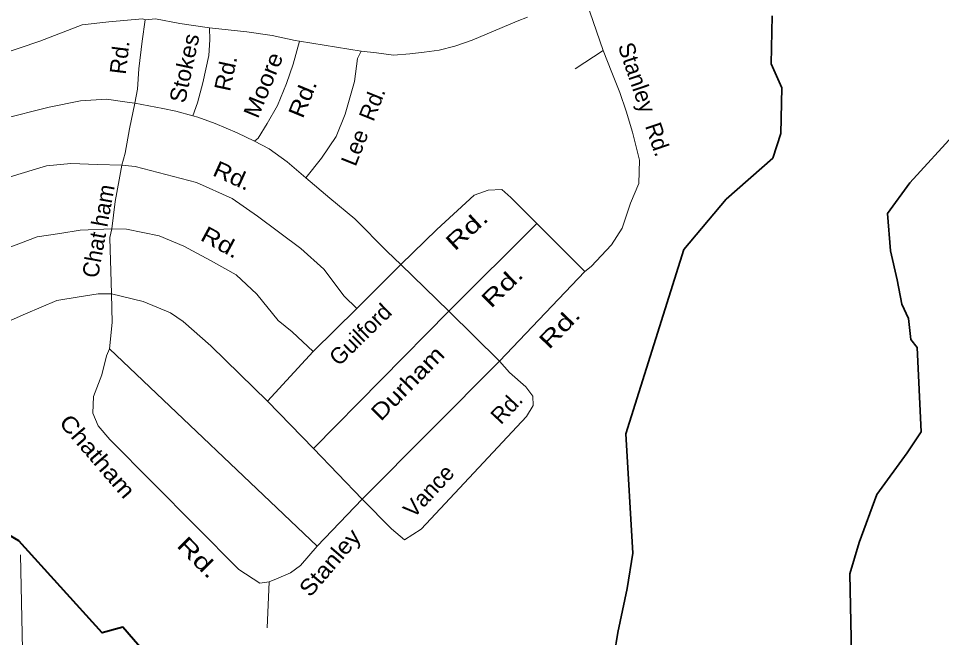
# Model space of a CAD drawing. Extents: x 748510 to 826583, y 119373 to 186639.
# Drawn here: x 799306 to 800442, y 130427 to 131189 of the extents above; entities that cross this region are included whole.
import ezdxf
from ezdxf.enums import TextEntityAlignment as Align

# ---------------------------------------------------------------- set-up
doc = ezdxf.new("R2010")
doc.units = 0
doc.header["$LTSCALE"] = 10
for name, color, linetype, lineweight in [('10', 7, 'Continuous', 40), ('35', 7, 'Continuous', 13), ('53', 7, 'Continuous', 40), ('56', 7, 'Continuous', 13), ('60', 7, 'Continuous', 35)]:
    doc.layers.add(name, color=color, linetype=linetype, lineweight=lineweight)

msp = doc.modelspace()

# ---------------------------------------------------------------- linework, layer by layer
at = {"layer": '35'}
msp.add_line((799673.25, 130539.88), (799728.81, 130597.9), dxfattribs=at)
for points in [[(800248.62, 131606), (800226.88, 131597.62), (800210.62, 131584.47), (800198.81, 131567.98), (800189.38, 131553.09), (800177.81, 131520.59), (800172.75, 131500.89), (800166.38, 131456.34), (800153.25, 131413.3), (800143.31, 131364.86), (800134.62, 131340.98), (800126.44, 131324.41), (800120.12, 131305.38), (800107.19, 131282.59), (800098.25, 131272.48), (800065.19, 131249.38), (800033.19, 131234.58), (800010.19, 131227.91), (800000.56, 131221.77), (800025.19, 131150.2), (799990.94, 131127.56)], [(799461.69, 131187.86), (799458.62, 131188.98), (799417.25, 131185.08), (799384.38, 131181.5), (799332.31, 131161.41), (799279.69, 131144.02), (799214.12, 131127.89), (799173.31, 131126.5), (799098.12, 131136.5), (799065.69, 131141.94), (799051, 131147.11)], [(799461.69, 131187.86), (799457.94, 131161.69), (799453.81, 131127.5), (799452.5, 131102.42), (799449.19, 131085.28)], [(799541.12, 131178.05), (799504.5, 131183.33), (799474.44, 131188.88), (799461.69, 131187.86)], [(799727.69, 131149.02), (799746.62, 131147.02), (799767.44, 131144.34), (799787.5, 131145.91), (799805.12, 131148.11), (799823.38, 131150.36), (799842.81, 131155.14), (799864, 131162.75), (799919.62, 131185.98), (799932.31, 131191)], [(799520.25, 131069.62), (799526, 131085.61), (799532.75, 131110.16), (799540, 131143.98), (799541.44, 131163.3), (799541.12, 131178.05)], [(799541.12, 131178.05), (799586.94, 131172.88), (799618.19, 131168.62), (799646.38, 131162.5), (799651.81, 131161.47)], [(799651.81, 131161.47), (799643.88, 131133.14), (799635.88, 131109.3), (799624.81, 131082.33), (799611.88, 131060.04), (799600.62, 131042.09), (799596.44, 131038.41)], [(799659.62, 130993.41), (799678.62, 131017.45), (799697, 131044.2), (799707.94, 131071.66), (799719.38, 131111.66), (799723.06, 131140.31), (799727.69, 131149.02), (799651.81, 131161.47)], [(800025.19, 131150.2), (800036.12, 131123.12), (800045.81, 131098.23), (800053.62, 131075.28), (800061.44, 131049.33), (800070.12, 131015.16), (800069.44, 130986.11), (800059, 130961.91), (800048.62, 130931.23), (800035.69, 130910.95), (800010.62, 130884.17), (800002.88, 130877.86), (799897.75, 130767.81), (799728.81, 130597.9)], [(799083.31, 130999.04), (799125.06, 131015.22), (799189.25, 131036.57), (799257.69, 131056.83), (799284.94, 131065.43), (799343.75, 131080.05), (799382, 131088.09), (799414.31, 131090.14), (799439.44, 131086.39), (799449.19, 131085.28)], [(799449.19, 131085.28), (799442.56, 131053.49), (799437.06, 131023.5), (799433.06, 131008.83)], [(799449.19, 131085.28), (799483.44, 131078.66), (799499.38, 131075.3), (799520.25, 131069.62)], [(799596.44, 131038.41), (799574.88, 131048.8), (799547.81, 131059.98), (799526.38, 131067.87), (799520.25, 131069.62)], [(799596.44, 131038.41), (799614.38, 131028.88), (799636.62, 131013.01), (799659.62, 130993.41)], [(799130.19, 130915.85), (799160.38, 130929.83), (799199.5, 130950.91), (799229.06, 130965.37), (799264.12, 130980.28), (799295.62, 130994.3), (799340.44, 131008.12), (799370.19, 131011.06), (799403.19, 131009.88), (799433.06, 131008.83)], [(799420.69, 130930.52), (799424.88, 130963.97), (799429.81, 130990.94), (799433.06, 131008.83)], [(799433.06, 131008.83), (799449.56, 131007.24), (799525, 130987.51), (799568.75, 130967.74), (799600.19, 130946.24), (799653.44, 130906.1), (799681.44, 130880.96), (799706.5, 130847.44), (799722.06, 130832.55)], [(799776.44, 130886.52), (799759.69, 130902.61), (799719.81, 130942.8), (799688.81, 130968.31), (799659.62, 130993.41)], [(799943.62, 130937.02), (799911.94, 130969.27), (799900.75, 130978.83), (799883.69, 130977.9), (799866.75, 130971.96), (799820.62, 130929.58), (799776.44, 130886.52), (799835.56, 130829.35), (799897.75, 130767.81)], [(800002.88, 130877.86), (799943.62, 130937.02), (799835.56, 130829.35), (799668.94, 130660.04), (799728.81, 130597.9)], [(799420.69, 130930.52), (799381.75, 130928.96), (799356.81, 130924.7), (799328.81, 130920.58), (799299.81, 130909.66), (799273.12, 130900.59), (799237.5, 130885.64), (799204.31, 130870.54), (799183.75, 130858.97), (799160.25, 130847.02)], [(799420.5, 130850.47), (799419.38, 130878.69), (799418.81, 130904.68), (799418.44, 130919.93), (799420.69, 130930.52)], [(799420.69, 130930.52), (799438.94, 130930.26), (799478.81, 130921.85), (799509.5, 130909.08), (799542.19, 130891.38), (799573.69, 130873.88), (799599.19, 130849.88), (799625.44, 130817.66), (799642.81, 130803.85), (799668.31, 130779.6)], [(799776.44, 130886.52), (799722.06, 130832.55), (799668.31, 130779.6), (799612.31, 130718.56), (799668.94, 130660.04)], [(799191.25, 130766.44), (799235.88, 130787.5), (799278.06, 130809.72), (799314.38, 130825.68), (799353, 130842.49), (799380.38, 130846.6), (799404.06, 130850.3), (799420.5, 130850.47)], [(799420.5, 130850.47), (799421.25, 130815.21), (799417.69, 130782.8), (799673.25, 130539.88)], [(799420.5, 130850.47), (799459.12, 130841.01), (799493, 130827.1), (799508.44, 130816.46), (799542.56, 130786.56), (799578.12, 130751.46), (799612.31, 130718.56)], [(799614.44, 130495.98), (799602.94, 130494.52), (799576.94, 130511.23), (799418.12, 130671.24), (799403.81, 130687.91), (799397.38, 130703.67), (799398.19, 130723.97), (799408.56, 130750.91), (799414.19, 130774.15), (799417.69, 130782.8)], [(799728.81, 130597.9), (799764.94, 130561.32), (799781, 130547.71), (799801.5, 130561.04), (799930.94, 130699.59), (799939.12, 130713.17), (799938.94, 130724.68), (799930.12, 130736.08), (799910.25, 130753.55), (799897.75, 130767.81)], [(799673.25, 130539.88), (799653.06, 130516.3), (799640.44, 130507.04), (799623.5, 130499.85), (799614.44, 130495.98), (799612, 130439.34)]]:
    msp.add_lwpolyline(points, dxfattribs=at)
at = {"layer": '53'}
msp.add_lwpolyline([(799545.4, 130322.03), (799518.23, 130361.17), (799494.98, 130385.72), (799465.93, 130403.6), (799434.19, 130440.38), (799408.7, 130433.41), (799306.19, 130546.47), (799201.61, 130607.5), (799104.65, 130654.29), (798675.93, 130922.87), (798658.67, 131087.18), (798651.89, 131476.06), (798616.71, 131460.71), (797886.6, 131103.25), (797638.71, 131499.38), (797991.73, 131544.47)], dxfattribs=at)
at = {"layer": '56'}
msp.add_lwpolyline([(799434.59, 126855.38), (799363.18, 126978.9), (799358.39, 127120.82), (799357.96, 127261.1), (799356.36, 127395.74), (799354.63, 127535.97), (799351.7, 127616.41), (799351.64, 127680.36), (799348.91, 127957.75), (799348.46, 128098.54), (799346.03, 128241.15), (799344.4, 128378.98), (799342.17, 128516.7), (799340.45, 128659.33), (799334.72, 128934.2), (799334.22, 129073.79), (799333.14, 129215.25), (799331.48, 129351.18), (799329.21, 129492.49), (799327.44, 129633.93), (799308.29, 130529.22)], dxfattribs=at)
at = {"layer": '60'}
for points in [[(800022.06, 130349.54), (800034.25, 130378.05), (800043.38, 130433.45), (800054.69, 130487.96), (800061.69, 130531.27), (800053.44, 130678.05), (800124.75, 130905.09), (800176.88, 130967.21), (800234.19, 131017.55), (800243.94, 131047.95), (800245.19, 131104.05), (800232.06, 131133.55), (800233.25, 131192.64)], [(800250.06, 129534.09), (800244.25, 129568.88), (800225.69, 129599.16), (800213.75, 129685.75), (800218.38, 129825.05), (800268.62, 129976.17), (800275.06, 130037.45), (800299.12, 130103.48), (800305.81, 130149.78), (800334.19, 130248.99), (800328.69, 130505.97), (800340.56, 130544.47), (800362.19, 130603.39), (800399.38, 130654.92), (800416.75, 130680.62), (800411.88, 130784.5), (800404, 130794.2), (800400.94, 130820.11), (800393, 130837.79), (800387.19, 130867.58), (800379, 130903.28), (800375.31, 130949.17), (800402.75, 130987.3), (800459.75, 131049.62)]]:
    msp.add_lwpolyline(points, dxfattribs=at)

# ---------------------------------------------------------------- texts
at = {"layer": '10'}
for s, rotation, width, p in [('Stokes', 77.903, 1.05, (799519.84, 131126.25)), ('Rd.', 77.903, 1.05, (799570.67, 131120.08)), ('Moore', 67.697, 1.1, (799616.31, 131103.77)), ('Rd.', 67.697, 1.15, (799664.75, 131087.46)), ('Rd.', 335.687, 1.15, (799565.25, 130986.88)), ('Rd.', 42.579, 1.4, (799864.19, 130922.08)), ('Rd.', 331.56, 1.2, (799550.23, 130905.22)), ('Rd.', 44.896, 1.4, (799908.04, 130852.16)), ('Rd.', 46.31, 1.4, (799978.9, 130802.09)), ('Durham', 45.458, 1.2, (799791.74, 130733.5)), ('Chatham', 310.645, 1.15, (799395.37, 130644.02)), ('Stanley', 49.43, 1.1, (799696.57, 130513.29)), ('Rd.', 314.785, 1.4, (799519.87, 130519.05))]:
    msp.add_text(s, height=20, rotation=rotation, dxfattribs=dict(at, width=width)).set_placement(p, align=Align.CENTER)
for s, rotation, p in [('Rd.', 83.12, (799440.28, 131140.55)), ('Stanley  Rd.', 288.797, (800066.63, 131086.73)), ('Lee  Rd.', 68.283, (799739.35, 131053.25)), ('Chat ham', 79.625, (799414.05, 130925.98)), ('Guilford', 44.572, (799733.58, 130793.36)), ('Vance           Rd. ', 46.948, (799862.55, 130648.85))]:
    msp.add_text(s, height=20, rotation=rotation, dxfattribs=at).set_placement(p, align=Align.CENTER)

doc.saveas('drawing.dxf')
